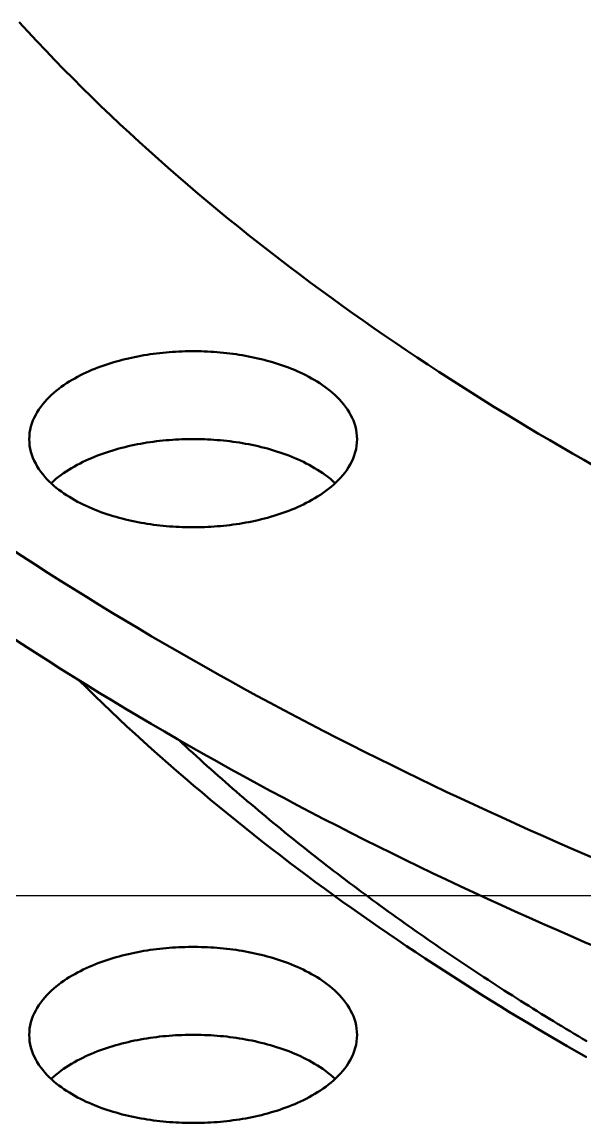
# Model space of a CAD drawing. Header units: millimetres. Extents: x 0 to 841, y 0 to 594.
# Drawn here: x 222.99 to 244.27, y 316.35 to 357.96 of the extents above; entities that cross this region are included whole.
import ezdxf

# ---------------------------------------------------------------- set-up
doc = ezdxf.new("R2010")
doc.units = ezdxf.units.MM
for name, color, linetype, lineweight in [('COTA', 7, 'CONTINUOUS', 25), ('FINA', 7, 'CONTINUOUS', 25), ('VIS', 7, 'CONTINUOUS', 50)]:
    doc.layers.add(name, color=color, linetype=linetype, lineweight=lineweight)

msp = doc.modelspace()

# ---------------------------------------------------------------- linework, layer by layer
at = {"layer": 'COTA'}
msp.add_line((289.584, 324.93), (97.44, 324.93), dxfattribs=at)
at = {"layer": 'FINA'}
for points in [[(222.874, 357.959), (223.208, 357.596), (223.544, 357.236), (223.883, 356.878), (224.225, 356.522), (224.57, 356.169), (224.916, 355.819), (225.266, 355.471), (225.618, 355.125), (225.972, 354.782), (226.328, 354.441), (226.687, 354.103), (227.048, 353.767), (227.411, 353.433), (227.777, 353.102), (228.144, 352.773), (228.514, 352.447), (228.886, 352.123), (229.26, 351.801), (229.635, 351.482), (230.013, 351.164), (230.392, 350.85), (230.774, 350.537), (231.157, 350.227), (231.542, 349.918), (231.929, 349.613), (232.318, 349.309), (232.708, 349.007), (233.1, 348.708), (233.493, 348.411), (233.889, 348.116), (234.285, 347.823), (234.684, 347.533), (235.084, 347.244), (235.485, 346.958), (235.888, 346.673), (236.293, 346.391), (236.699, 346.111), (237.106, 345.833), (237.514, 345.557), (237.924, 345.283), (238.336, 345.011), (238.748, 344.741), (239.162, 344.473), (239.578, 344.207), (239.994, 343.943), (240.412, 343.681), (240.831, 343.42), (241.251, 343.162), (241.672, 342.906), (242.095, 342.651), (242.518, 342.399), (242.943, 342.148), (243.369, 341.9), (243.796, 341.653), (244.224, 341.408), (244.653, 341.164)], [(222.874, 357.959), (223.208, 357.596), (223.544, 357.236), (223.883, 356.878), (224.225, 356.522), (224.57, 356.169), (224.916, 355.819), (225.266, 355.471), (225.618, 355.125), (225.972, 354.782), (226.328, 354.441), (226.687, 354.103), (227.048, 353.767), (227.411, 353.433), (227.777, 353.102), (228.144, 352.773), (228.514, 352.447), (228.886, 352.123), (229.26, 351.801), (229.635, 351.482), (230.013, 351.164), (230.392, 350.85), (230.774, 350.537), (231.157, 350.227), (231.542, 349.918), (231.929, 349.613), (232.318, 349.309), (232.708, 349.007), (233.1, 348.708), (233.493, 348.411), (233.889, 348.116), (234.285, 347.823), (234.684, 347.533), (235.084, 347.244), (235.485, 346.958), (235.888, 346.673), (236.293, 346.391), (236.699, 346.111), (237.106, 345.833), (237.514, 345.557), (237.924, 345.283), (238.336, 345.011), (238.748, 344.741), (239.162, 344.473), (239.578, 344.207), (239.994, 343.943), (240.412, 343.681), (240.831, 343.42), (241.251, 343.162), (241.672, 342.906), (242.095, 342.651), (242.518, 342.399), (242.943, 342.148), (243.369, 341.9), (243.796, 341.653), (244.224, 341.408), (244.653, 341.164)], [(223.26, 342.189), (223.265, 342.31), (223.277, 342.43), (223.297, 342.548), (223.324, 342.666), (223.359, 342.781), (223.401, 342.894), (223.449, 343.004), (223.504, 343.112), (223.563, 343.217), (223.628, 343.318), (223.698, 343.417), (223.771, 343.512), (223.849, 343.604), (223.93, 343.694), (224.014, 343.78), (224.101, 343.863), (224.191, 343.943), (224.283, 344.021), (224.378, 344.095), (224.474, 344.168), (224.573, 344.237), (224.673, 344.304), (224.775, 344.369), (224.878, 344.431), (224.982, 344.491), (225.088, 344.549), (225.195, 344.605), (225.303, 344.658), (225.412, 344.71), (225.522, 344.76), (225.632, 344.807), (225.744, 344.853), (225.856, 344.897), (225.969, 344.939), (226.082, 344.98), (226.196, 345.019), (226.311, 345.056), (226.426, 345.092), (226.542, 345.126), (226.658, 345.158), (226.774, 345.189), (226.891, 345.218), (227.008, 345.246), (227.126, 345.272), (227.244, 345.297), (227.362, 345.321), (227.481, 345.343), (227.599, 345.364), (227.718, 345.383), (227.837, 345.401), (227.957, 345.418), (228.076, 345.433), (228.196, 345.447), (228.316, 345.46), (228.436, 345.471), (228.556, 345.482), (228.676, 345.49), (228.796, 345.498), (228.917, 345.504), (229.037, 345.509), (229.157, 345.513), (229.278, 345.516), (229.398, 345.517), (229.519, 345.517), (229.639, 345.516), (229.76, 345.513), (229.88, 345.509), (230.001, 345.504), (230.121, 345.498), (230.241, 345.49), (230.362, 345.482), (230.482, 345.471), (230.602, 345.46), (230.721, 345.447), (230.841, 345.433), (230.961, 345.418), (231.08, 345.401), (231.199, 345.383), (231.318, 345.364), (231.437, 345.343), (231.555, 345.321), (231.674, 345.297), (231.791, 345.272), (231.909, 345.246), (232.026, 345.218), (232.143, 345.189), (232.26, 345.158), (232.376, 345.126), (232.491, 345.092), (232.606, 345.056), (232.721, 345.019), (232.835, 344.98), (232.949, 344.939), (233.062, 344.897), (233.174, 344.853), (233.285, 344.807), (233.396, 344.76), (233.506, 344.71), (233.615, 344.658), (233.722, 344.605), (233.829, 344.549), (233.935, 344.491), (234.04, 344.431), (234.143, 344.369), (234.244, 344.304), (234.344, 344.237), (234.443, 344.168), (234.539, 344.095), (234.634, 344.021), (234.726, 343.943), (234.816, 343.863), (234.903, 343.78), (234.988, 343.694), (235.069, 343.604), (235.146, 343.512), (235.22, 343.417), (235.289, 343.318), (235.354, 343.217), (235.414, 343.112), (235.468, 343.004), (235.516, 342.894), (235.558, 342.781), (235.593, 342.666), (235.621, 342.548), (235.641, 342.43), (235.653, 342.31), (235.657, 342.189)], [(233.842, 339.836), (233.735, 339.78), (233.627, 339.726), (233.518, 339.674), (233.408, 339.624), (233.297, 339.576), (233.186, 339.53), (233.074, 339.486), (232.961, 339.444), (232.847, 339.403), (232.733, 339.364), (232.618, 339.326), (232.503, 339.291), (232.387, 339.256), (232.271, 339.224), (232.155, 339.193), (232.038, 339.163), (231.92, 339.135), (231.803, 339.109), (231.685, 339.083), (231.566, 339.06), (231.448, 339.038), (231.329, 339.017), (231.21, 338.997), (231.091, 338.979), (230.971, 338.962), (230.851, 338.947), (230.732, 338.932), (230.612, 338.92), (230.492, 338.908), (230.371, 338.898), (230.251, 338.889), (230.131, 338.881), (230.01, 338.875), (229.89, 338.87), (229.769, 338.866), (229.648, 338.863), (229.528, 338.862), (229.407, 338.862), (229.286, 338.863), (229.166, 338.865), (229.045, 338.869), (228.925, 338.874), (228.804, 338.88), (228.684, 338.888), (228.563, 338.896), (228.443, 338.906), (228.323, 338.918), (228.203, 338.931), (228.083, 338.944), (227.964, 338.96), (227.844, 338.976), (227.725, 338.994), (227.606, 339.014), (227.487, 339.034), (227.368, 339.056), (227.25, 339.08), (227.132, 339.105), (227.014, 339.131), (226.897, 339.159), (226.78, 339.188), (226.663, 339.219), (226.547, 339.252), (226.431, 339.286), (226.316, 339.321), (226.201, 339.358), (226.087, 339.397), (225.973, 339.438), (225.86, 339.48), (225.748, 339.524), (225.636, 339.57), (225.525, 339.617), (225.415, 339.667), (225.306, 339.719), (225.198, 339.772), (225.091, 339.828), (224.985, 339.886), (224.881, 339.946), (224.777, 340.008), (224.676, 340.073), (224.575, 340.14), (224.477, 340.21), (224.38, 340.282), (224.285, 340.356), (224.193, 340.434), (224.103, 340.514), (224.016, 340.598), (223.931, 340.684), (223.85, 340.773), (223.772, 340.865), (223.698, 340.961), (223.629, 341.059), (223.564, 341.161), (223.504, 341.266), (223.45, 341.373), (223.401, 341.484), (223.359, 341.597), (223.324, 341.712), (223.297, 341.83), (223.277, 341.949), (223.265, 342.069), (223.26, 342.189)], [(224.088, 340.528), (224.178, 340.609), (224.27, 340.687), (224.364, 340.763), (224.461, 340.836), (224.559, 340.906), (224.66, 340.973), (224.761, 341.038), (224.865, 341.101), (224.969, 341.162), (225.075, 341.22), (225.182, 341.276), (225.291, 341.33), (225.4, 341.382), (225.51, 341.432), (225.621, 341.48), (225.732, 341.527), (225.845, 341.571), (225.958, 341.613), (226.072, 341.654), (226.186, 341.693), (226.301, 341.731), (226.417, 341.767), (226.533, 341.801), (226.649, 341.834), (226.766, 341.865), (226.883, 341.894), (227.001, 341.922), (227.119, 341.949), (227.237, 341.974), (227.355, 341.998), (227.474, 342.02), (227.593, 342.041), (227.713, 342.06), (227.832, 342.078), (227.952, 342.095), (228.072, 342.111), (228.192, 342.125), (228.312, 342.138), (228.432, 342.149), (228.553, 342.159), (228.673, 342.168), (228.794, 342.176), (228.915, 342.182), (229.036, 342.187), (229.156, 342.191), (229.277, 342.194), (229.398, 342.195), (229.519, 342.195), (229.64, 342.194), (229.761, 342.191), (229.882, 342.187), (230.003, 342.182), (230.123, 342.176), (230.244, 342.168), (230.365, 342.159), (230.485, 342.149), (230.605, 342.138), (230.726, 342.125), (230.846, 342.111), (230.966, 342.095), (231.085, 342.078), (231.205, 342.06), (231.324, 342.041), (231.443, 342.02), (231.562, 341.998), (231.681, 341.974), (231.799, 341.949), (231.917, 341.922), (232.034, 341.894), (232.152, 341.865), (232.268, 341.834), (232.385, 341.801), (232.501, 341.767), (232.616, 341.731), (232.731, 341.693), (232.846, 341.654), (232.959, 341.613), (233.073, 341.571), (233.185, 341.527), (233.297, 341.48), (233.408, 341.432), (233.518, 341.382), (233.627, 341.33), (233.735, 341.276), (233.842, 341.22), (233.948, 341.162), (234.053, 341.101), (234.156, 341.038), (234.258, 340.973), (234.358, 340.906), (234.457, 340.836), (234.553, 340.763), (234.648, 340.687), (234.74, 340.609), (234.83, 340.528)], [(235.657, 342.189), (235.653, 342.065), (235.64, 341.941), (235.618, 341.818), (235.589, 341.696), (235.551, 341.577), (235.507, 341.461), (235.455, 341.347), (235.398, 341.237), (235.334, 341.129), (235.265, 341.025), (235.192, 340.924), (235.114, 340.827), (235.032, 340.733), (234.946, 340.642), (234.857, 340.554), (234.766, 340.47), (234.671, 340.389), (234.574, 340.31), (234.475, 340.234), (234.373, 340.162), (234.27, 340.091), (234.165, 340.024), (234.059, 339.959), (233.951, 339.896), (233.842, 339.836)], [(222.518, 338.079), (222.998, 337.765), (223.48, 337.453), (223.962, 337.144), (224.447, 336.837), (224.932, 336.532), (225.42, 336.23), (225.908, 335.929), (226.398, 335.631), (226.889, 335.336), (227.382, 335.042), (227.876, 334.751), (228.371, 334.461), (228.867, 334.174), (229.365, 333.889), (229.864, 333.607), (230.364, 333.326), (230.865, 333.047), (231.368, 332.771), (231.871, 332.496), (232.376, 332.224), (232.882, 331.954), (233.388, 331.686), (233.896, 331.42), (234.405, 331.156), (234.915, 330.893), (235.426, 330.633), (235.939, 330.375), (236.452, 330.119), (236.966, 329.865), (237.481, 329.613), (237.997, 329.363), (238.513, 329.114), (239.031, 328.868), (239.55, 328.623), (240.07, 328.381), (240.59, 328.14), (241.112, 327.901), (241.634, 327.665), (242.157, 327.43), (242.681, 327.196), (243.205, 326.965), (243.731, 326.735), (244.257, 326.508), (244.784, 326.282)], [(222.518, 334.757), (222.998, 334.443), (223.48, 334.131), (223.962, 333.822), (224.447, 333.515), (224.932, 333.21), (225.42, 332.908), (225.908, 332.607), (226.398, 332.309), (226.889, 332.014), (227.382, 331.72), (227.876, 331.429), (228.371, 331.139), (228.867, 330.852), (229.365, 330.567), (229.864, 330.284), (230.364, 330.004), (230.865, 329.725), (231.368, 329.449), (231.871, 329.174), (232.376, 328.902), (232.882, 328.632), (233.388, 328.364), (233.896, 328.098), (234.405, 327.834), (234.915, 327.571), (235.426, 327.311), (235.939, 327.053), (236.452, 326.797), (236.966, 326.543), (237.481, 326.291), (237.997, 326.041), (238.513, 325.792), (239.031, 325.546), (239.55, 325.301), (240.07, 325.059), (240.59, 324.818), (241.112, 324.579), (241.634, 324.343), (242.157, 324.107), (242.681, 323.874), (243.205, 323.643), (243.731, 323.413), (244.257, 323.186), (244.784, 322.96)], [(225.136, 333.084), (225.435, 332.788), (225.736, 332.494), (226.038, 332.202), (226.343, 331.912), (226.648, 331.623), (226.956, 331.336), (227.265, 331.051), (227.576, 330.768), (227.888, 330.486), (228.202, 330.206), (228.517, 329.928), (228.834, 329.652), (229.153, 329.377), (229.472, 329.104), (229.794, 328.832), (230.116, 328.562), (230.44, 328.294), (230.765, 328.028), (231.092, 327.763), (231.42, 327.5), (231.749, 327.238), (232.08, 326.978), (232.412, 326.72), (232.745, 326.463), (233.079, 326.208), (233.415, 325.954), (233.751, 325.702), (234.089, 325.452), (234.428, 325.203), (234.768, 324.956), (235.109, 324.71), (235.452, 324.466), (235.795, 324.223), (236.14, 323.982), (236.485, 323.742), (236.832, 323.504), (237.179, 323.267), (237.528, 323.032), (237.877, 322.798), (238.228, 322.566), (238.58, 322.335), (238.932, 322.106), (239.285, 321.878), (239.64, 321.651), (239.995, 321.426), (240.351, 321.202), (240.708, 320.98), (241.066, 320.759), (241.425, 320.54), (241.785, 320.322), (242.145, 320.105), (242.506, 319.89), (242.868, 319.676), (243.231, 319.464), (243.595, 319.253), (243.959, 319.043), (244.325, 318.834)], [(228.911, 330.827), (229.045, 330.702), (229.179, 330.578), (229.314, 330.454), (229.449, 330.33), (229.584, 330.207), (229.719, 330.084), (229.855, 329.961), (229.991, 329.838), (230.127, 329.716), (230.264, 329.595), (230.401, 329.473), (230.538, 329.352), (230.676, 329.231), (230.813, 329.111), (230.951, 328.991), (231.09, 328.871), (231.228, 328.752), (231.367, 328.632), (231.507, 328.514), (231.646, 328.395), (231.786, 328.277), (231.926, 328.159), (232.066, 328.042), (232.207, 327.925), (232.347, 327.808), (232.489, 327.691), (232.63, 327.575), (232.772, 327.459), (232.913, 327.343), (233.056, 327.228), (233.198, 327.113), (233.341, 326.999), (233.483, 326.884), (233.627, 326.77), (233.77, 326.657), (233.914, 326.543), (234.057, 326.43), (234.202, 326.317), (234.346, 326.205), (234.491, 326.093), (234.635, 325.981), (234.78, 325.869), (234.926, 325.758), (235.071, 325.647), (235.217, 325.537), (235.363, 325.426), (235.509, 325.316), (235.656, 325.207), (235.803, 325.097), (235.95, 324.988), (236.097, 324.879), (236.244, 324.771), (236.392, 324.663), (236.539, 324.555), (236.687, 324.447), (236.836, 324.34), (236.984, 324.233), (237.133, 324.126), (237.282, 324.02), (237.431, 323.914), (237.58, 323.808), (237.73, 323.703), (237.879, 323.597), (238.029, 323.492), (238.179, 323.388), (238.33, 323.283), (238.48, 323.179), (238.631, 323.076), (238.782, 322.972), (238.933, 322.869), (239.084, 322.766), (239.236, 322.663), (239.388, 322.561), (239.54, 322.459), (239.692, 322.357), (239.844, 322.256), (239.996, 322.155), (240.149, 322.054), (240.302, 321.953), (240.455, 321.853), (240.608, 321.753), (240.762, 321.653), (240.915, 321.554), (241.069, 321.454), (241.223, 321.355), (241.377, 321.257), (241.531, 321.158), (241.686, 321.06), (241.84, 320.962), (241.995, 320.865), (242.15, 320.768), (242.305, 320.671), (242.461, 320.574), (242.616, 320.477), (242.772, 320.381), (242.928, 320.285), (243.084, 320.19), (243.24, 320.094), (243.396, 319.999), (243.553, 319.904), (243.709, 319.81), (243.866, 319.715), (244.023, 319.621), (244.18, 319.527), (244.338, 319.434)], [(223.26, 319.673), (223.265, 319.794), (223.277, 319.914), (223.297, 320.032), (223.324, 320.15), (223.359, 320.265), (223.401, 320.378), (223.449, 320.488), (223.504, 320.596), (223.563, 320.701), (223.628, 320.802), (223.698, 320.901), (223.771, 320.996), (223.849, 321.088), (223.93, 321.177), (224.014, 321.264), (224.101, 321.347), (224.191, 321.427), (224.283, 321.505), (224.378, 321.579), (224.474, 321.651), (224.573, 321.721), (224.673, 321.788), (224.775, 321.853), (224.878, 321.915), (224.982, 321.975), (225.088, 322.033), (225.195, 322.089), (225.303, 322.142), (225.412, 322.194), (225.522, 322.244), (225.632, 322.291), (225.744, 322.337), (225.856, 322.381), (225.969, 322.423), (226.082, 322.464), (226.196, 322.503), (226.311, 322.54), (226.426, 322.576), (226.542, 322.61), (226.658, 322.642), (226.774, 322.673), (226.891, 322.702), (227.008, 322.73), (227.126, 322.756), (227.244, 322.781), (227.362, 322.805), (227.481, 322.827), (227.599, 322.848), (227.718, 322.867), (227.837, 322.885), (227.957, 322.902), (228.076, 322.917), (228.196, 322.931), (228.316, 322.944), (228.436, 322.955), (228.556, 322.966), (228.676, 322.974), (228.796, 322.982), (228.917, 322.988), (229.037, 322.993), (229.157, 322.997), (229.278, 323), (229.398, 323.001), (229.519, 323.001), (229.639, 323), (229.76, 322.997), (229.88, 322.993), (230.001, 322.988), (230.121, 322.982), (230.241, 322.974), (230.362, 322.966), (230.482, 322.955), (230.602, 322.944), (230.721, 322.931), (230.841, 322.917), (230.961, 322.902), (231.08, 322.885), (231.199, 322.867), (231.318, 322.848), (231.437, 322.827), (231.555, 322.805), (231.674, 322.781), (231.791, 322.756), (231.909, 322.73), (232.026, 322.702), (232.143, 322.673), (232.26, 322.642), (232.376, 322.61), (232.491, 322.576), (232.606, 322.54), (232.721, 322.503), (232.835, 322.464), (232.949, 322.423), (233.062, 322.381), (233.174, 322.337), (233.285, 322.291), (233.396, 322.244), (233.506, 322.194), (233.615, 322.142), (233.722, 322.089), (233.829, 322.033), (233.935, 321.975), (234.04, 321.915), (234.143, 321.853), (234.244, 321.788), (234.344, 321.721), (234.443, 321.651), (234.539, 321.579), (234.634, 321.505), (234.726, 321.427), (234.816, 321.347), (234.903, 321.264), (234.988, 321.177), (235.069, 321.088), (235.146, 320.996), (235.22, 320.901), (235.289, 320.802), (235.354, 320.701), (235.414, 320.596), (235.468, 320.488), (235.516, 320.378), (235.558, 320.265), (235.593, 320.15), (235.621, 320.032), (235.641, 319.914), (235.653, 319.794), (235.657, 319.673)], [(233.842, 317.32), (233.735, 317.264), (233.627, 317.21), (233.518, 317.158), (233.408, 317.108), (233.297, 317.06), (233.186, 317.014), (233.074, 316.97), (232.961, 316.928), (232.847, 316.887), (232.733, 316.848), (232.618, 316.81), (232.503, 316.775), (232.387, 316.74), (232.271, 316.708), (232.155, 316.677), (232.038, 316.647), (231.92, 316.619), (231.803, 316.593), (231.685, 316.567), (231.566, 316.544), (231.448, 316.521), (231.329, 316.501), (231.21, 316.481), (231.091, 316.463), (230.971, 316.446), (230.851, 316.431), (230.732, 316.416), (230.612, 316.404), (230.492, 316.392), (230.371, 316.382), (230.251, 316.373), (230.131, 316.365), (230.01, 316.359), (229.89, 316.354), (229.769, 316.35), (229.648, 316.347), (229.528, 316.346), (229.407, 316.346), (229.286, 316.347), (229.166, 316.349), (229.045, 316.353), (228.925, 316.358), (228.804, 316.364), (228.684, 316.372), (228.563, 316.38), (228.443, 316.39), (228.323, 316.402), (228.203, 316.414), (228.083, 316.428), (227.964, 316.444), (227.844, 316.46), (227.725, 316.478), (227.606, 316.498), (227.487, 316.518), (227.368, 316.54), (227.25, 316.564), (227.132, 316.589), (227.014, 316.615), (226.897, 316.643), (226.78, 316.672), (226.663, 316.703), (226.547, 316.736), (226.431, 316.77), (226.316, 316.805), (226.201, 316.842), (226.087, 316.881), (225.973, 316.922), (225.86, 316.964), (225.748, 317.008), (225.636, 317.054), (225.525, 317.101), (225.415, 317.151), (225.306, 317.203), (225.198, 317.256), (225.091, 317.312), (224.985, 317.37), (224.881, 317.43), (224.777, 317.492), (224.676, 317.557), (224.575, 317.624), (224.477, 317.693), (224.38, 317.766), (224.285, 317.84), (224.193, 317.918), (224.103, 317.998), (224.016, 318.081), (223.931, 318.168), (223.85, 318.257), (223.772, 318.349), (223.698, 318.445), (223.629, 318.543), (223.564, 318.645), (223.504, 318.75), (223.45, 318.857), (223.401, 318.968), (223.359, 319.081), (223.324, 319.196), (223.297, 319.314), (223.277, 319.433), (223.265, 319.553), (223.26, 319.673)], [(224.088, 318.012), (224.178, 318.093), (224.27, 318.171), (224.364, 318.247), (224.461, 318.32), (224.559, 318.39), (224.66, 318.457), (224.761, 318.522), (224.865, 318.585), (224.969, 318.646), (225.075, 318.704), (225.182, 318.76), (225.291, 318.814), (225.4, 318.866), (225.51, 318.916), (225.621, 318.964), (225.732, 319.011), (225.845, 319.055), (225.958, 319.097), (226.072, 319.138), (226.186, 319.177), (226.301, 319.215), (226.417, 319.251), (226.533, 319.285), (226.649, 319.317), (226.766, 319.349), (226.883, 319.378), (227.001, 319.406), (227.119, 319.433), (227.237, 319.458), (227.355, 319.482), (227.474, 319.504), (227.593, 319.525), (227.713, 319.544), (227.832, 319.562), (227.952, 319.579), (228.072, 319.595), (228.192, 319.609), (228.312, 319.622), (228.432, 319.633), (228.553, 319.643), (228.673, 319.652), (228.794, 319.66), (228.915, 319.666), (229.036, 319.671), (229.156, 319.675), (229.277, 319.678), (229.398, 319.679), (229.519, 319.679), (229.64, 319.678), (229.761, 319.675), (229.882, 319.671), (230.003, 319.666), (230.123, 319.66), (230.244, 319.652), (230.365, 319.643), (230.485, 319.633), (230.605, 319.622), (230.726, 319.609), (230.846, 319.595), (230.966, 319.579), (231.085, 319.562), (231.205, 319.544), (231.324, 319.525), (231.443, 319.504), (231.562, 319.482), (231.681, 319.458), (231.799, 319.433), (231.917, 319.406), (232.034, 319.378), (232.152, 319.349), (232.268, 319.317), (232.385, 319.285), (232.501, 319.251), (232.616, 319.215), (232.731, 319.177), (232.846, 319.138), (232.959, 319.097), (233.073, 319.055), (233.185, 319.011), (233.297, 318.964), (233.408, 318.916), (233.518, 318.866), (233.627, 318.814), (233.735, 318.76), (233.842, 318.704), (233.948, 318.646), (234.053, 318.585), (234.156, 318.522), (234.258, 318.457), (234.358, 318.39), (234.457, 318.32), (234.553, 318.247), (234.648, 318.171), (234.74, 318.093), (234.83, 318.012)], [(235.657, 319.673), (235.653, 319.549), (235.64, 319.425), (235.618, 319.302), (235.589, 319.18), (235.551, 319.061), (235.507, 318.945), (235.455, 318.831), (235.398, 318.721), (235.334, 318.613), (235.265, 318.509), (235.192, 318.408), (235.114, 318.311), (235.032, 318.217), (234.946, 318.126), (234.857, 318.038), (234.766, 317.954), (234.671, 317.872), (234.574, 317.794), (234.475, 317.718), (234.373, 317.646), (234.27, 317.575), (234.165, 317.508), (234.059, 317.443), (233.951, 317.38), (233.842, 317.32)]]:
    msp.add_lwpolyline(points, dxfattribs=at)
at = {"layer": 'VIS'}
for points in [[(222.874, 357.959), (223.208, 357.596), (223.544, 357.236), (223.883, 356.878), (224.225, 356.522), (224.57, 356.169), (224.916, 355.819), (225.266, 355.471), (225.618, 355.125), (225.972, 354.782), (226.328, 354.441), (226.687, 354.103), (227.048, 353.767), (227.411, 353.433), (227.777, 353.102), (228.144, 352.773), (228.514, 352.447), (228.886, 352.123), (229.26, 351.801), (229.635, 351.482), (230.013, 351.164), (230.392, 350.85), (230.774, 350.537), (231.157, 350.227), (231.542, 349.918), (231.929, 349.613), (232.318, 349.309), (232.708, 349.007), (233.1, 348.708), (233.493, 348.411), (233.889, 348.116), (234.285, 347.823), (234.684, 347.533), (235.084, 347.244), (235.485, 346.958), (235.888, 346.673), (236.293, 346.391), (236.699, 346.111), (237.106, 345.833), (237.514, 345.557), (237.924, 345.283), (238.336, 345.011), (238.748, 344.741), (239.162, 344.473), (239.578, 344.207), (239.994, 343.943), (240.412, 343.681), (240.831, 343.42), (241.251, 343.162), (241.672, 342.906), (242.095, 342.651), (242.518, 342.399), (242.943, 342.148), (243.369, 341.9), (243.796, 341.653), (244.224, 341.408), (244.653, 341.164)], [(222.874, 357.959), (223.208, 357.596), (223.544, 357.236), (223.883, 356.878), (224.225, 356.522), (224.57, 356.169), (224.916, 355.819), (225.266, 355.471), (225.618, 355.125), (225.972, 354.782), (226.328, 354.441), (226.687, 354.103), (227.048, 353.767), (227.411, 353.433), (227.777, 353.102), (228.144, 352.773), (228.514, 352.447), (228.886, 352.123), (229.26, 351.801), (229.635, 351.482), (230.013, 351.164), (230.392, 350.85), (230.774, 350.537), (231.157, 350.227), (231.542, 349.918), (231.929, 349.613), (232.318, 349.309), (232.708, 349.007), (233.1, 348.708), (233.493, 348.411), (233.889, 348.116), (234.285, 347.823), (234.684, 347.533), (235.084, 347.244), (235.485, 346.958), (235.888, 346.673), (236.293, 346.391), (236.699, 346.111), (237.106, 345.833), (237.514, 345.557), (237.924, 345.283), (238.336, 345.011), (238.748, 344.741), (239.162, 344.473), (239.578, 344.207), (239.994, 343.943), (240.412, 343.681), (240.831, 343.42), (241.251, 343.162), (241.672, 342.906), (242.095, 342.651), (242.518, 342.399), (242.943, 342.148), (243.369, 341.9), (243.796, 341.653), (244.224, 341.408), (244.653, 341.164)], [(223.26, 342.189), (223.265, 342.31), (223.277, 342.43), (223.297, 342.548), (223.324, 342.666), (223.359, 342.781), (223.401, 342.894), (223.449, 343.004), (223.504, 343.112), (223.563, 343.217), (223.628, 343.318), (223.698, 343.417), (223.771, 343.512), (223.849, 343.604), (223.93, 343.694), (224.014, 343.78), (224.101, 343.863), (224.191, 343.943), (224.283, 344.021), (224.378, 344.095), (224.474, 344.168), (224.573, 344.237), (224.673, 344.304), (224.775, 344.369), (224.878, 344.431), (224.982, 344.491), (225.088, 344.549), (225.195, 344.605), (225.303, 344.658), (225.412, 344.71), (225.522, 344.76), (225.632, 344.807), (225.744, 344.853), (225.856, 344.897), (225.969, 344.939), (226.082, 344.98), (226.196, 345.019), (226.311, 345.056), (226.426, 345.092), (226.542, 345.126), (226.658, 345.158), (226.774, 345.189), (226.891, 345.218), (227.008, 345.246), (227.126, 345.272), (227.244, 345.297), (227.362, 345.321), (227.481, 345.343), (227.599, 345.364), (227.718, 345.383), (227.837, 345.401), (227.957, 345.418), (228.076, 345.433), (228.196, 345.447), (228.316, 345.46), (228.436, 345.471), (228.556, 345.482), (228.676, 345.49), (228.796, 345.498), (228.917, 345.504), (229.037, 345.509), (229.157, 345.513), (229.278, 345.516), (229.398, 345.517), (229.519, 345.517), (229.639, 345.516), (229.76, 345.513), (229.88, 345.509), (230.001, 345.504), (230.121, 345.498), (230.241, 345.49), (230.362, 345.482), (230.482, 345.471), (230.602, 345.46), (230.721, 345.447), (230.841, 345.433), (230.961, 345.418), (231.08, 345.401), (231.199, 345.383), (231.318, 345.364), (231.437, 345.343), (231.555, 345.321), (231.674, 345.297), (231.791, 345.272), (231.909, 345.246), (232.026, 345.218), (232.143, 345.189), (232.26, 345.158), (232.376, 345.126), (232.491, 345.092), (232.606, 345.056), (232.721, 345.019), (232.835, 344.98), (232.949, 344.939), (233.062, 344.897), (233.174, 344.853), (233.285, 344.807), (233.396, 344.76), (233.506, 344.71), (233.615, 344.658), (233.722, 344.605), (233.829, 344.549), (233.935, 344.491), (234.04, 344.431), (234.143, 344.369), (234.244, 344.304), (234.344, 344.237), (234.443, 344.168), (234.539, 344.095), (234.634, 344.021), (234.726, 343.943), (234.816, 343.863), (234.903, 343.78), (234.988, 343.694), (235.069, 343.604), (235.146, 343.512), (235.22, 343.417), (235.289, 343.318), (235.354, 343.217), (235.414, 343.112), (235.468, 343.004), (235.516, 342.894), (235.558, 342.781), (235.593, 342.666), (235.621, 342.548), (235.641, 342.43), (235.653, 342.31), (235.657, 342.189)], [(233.842, 339.836), (233.735, 339.78), (233.627, 339.726), (233.518, 339.674), (233.408, 339.624), (233.297, 339.576), (233.186, 339.53), (233.074, 339.486), (232.961, 339.444), (232.847, 339.403), (232.733, 339.364), (232.618, 339.326), (232.503, 339.291), (232.387, 339.256), (232.271, 339.224), (232.155, 339.193), (232.038, 339.163), (231.92, 339.135), (231.803, 339.109), (231.685, 339.083), (231.566, 339.06), (231.448, 339.038), (231.329, 339.017), (231.21, 338.997), (231.091, 338.979), (230.971, 338.962), (230.851, 338.947), (230.732, 338.932), (230.612, 338.92), (230.492, 338.908), (230.371, 338.898), (230.251, 338.889), (230.131, 338.881), (230.01, 338.875), (229.89, 338.87), (229.769, 338.866), (229.648, 338.863), (229.528, 338.862), (229.407, 338.862), (229.286, 338.863), (229.166, 338.865), (229.045, 338.869), (228.925, 338.874), (228.804, 338.88), (228.684, 338.888), (228.563, 338.896), (228.443, 338.906), (228.323, 338.918), (228.203, 338.931), (228.083, 338.944), (227.964, 338.96), (227.844, 338.976), (227.725, 338.994), (227.606, 339.014), (227.487, 339.034), (227.368, 339.056), (227.25, 339.08), (227.132, 339.105), (227.014, 339.131), (226.897, 339.159), (226.78, 339.188), (226.663, 339.219), (226.547, 339.252), (226.431, 339.286), (226.316, 339.321), (226.201, 339.358), (226.087, 339.397), (225.973, 339.438), (225.86, 339.48), (225.748, 339.524), (225.636, 339.57), (225.525, 339.617), (225.415, 339.667), (225.306, 339.719), (225.198, 339.772), (225.091, 339.828), (224.985, 339.886), (224.881, 339.946), (224.777, 340.008), (224.676, 340.073), (224.575, 340.14), (224.477, 340.21), (224.38, 340.282), (224.285, 340.356), (224.193, 340.434), (224.103, 340.514), (224.016, 340.598), (223.931, 340.684), (223.85, 340.773), (223.772, 340.865), (223.698, 340.961), (223.629, 341.059), (223.564, 341.161), (223.504, 341.266), (223.45, 341.373), (223.401, 341.484), (223.359, 341.597), (223.324, 341.712), (223.297, 341.83), (223.277, 341.949), (223.265, 342.069), (223.26, 342.189)], [(224.088, 340.528), (224.178, 340.609), (224.27, 340.687), (224.364, 340.763), (224.461, 340.836), (224.559, 340.906), (224.66, 340.973), (224.761, 341.038), (224.865, 341.101), (224.969, 341.162), (225.075, 341.22), (225.182, 341.276), (225.291, 341.33), (225.4, 341.382), (225.51, 341.432), (225.621, 341.48), (225.732, 341.527), (225.845, 341.571), (225.958, 341.613), (226.072, 341.654), (226.186, 341.693), (226.301, 341.731), (226.417, 341.767), (226.533, 341.801), (226.649, 341.834), (226.766, 341.865), (226.883, 341.894), (227.001, 341.922), (227.119, 341.949), (227.237, 341.974), (227.355, 341.998), (227.474, 342.02), (227.593, 342.041), (227.713, 342.06), (227.832, 342.078), (227.952, 342.095), (228.072, 342.111), (228.192, 342.125), (228.312, 342.138), (228.432, 342.149), (228.553, 342.159), (228.673, 342.168), (228.794, 342.176), (228.915, 342.182), (229.036, 342.187), (229.156, 342.191), (229.277, 342.194), (229.398, 342.195), (229.519, 342.195), (229.64, 342.194), (229.761, 342.191), (229.882, 342.187), (230.003, 342.182), (230.123, 342.176), (230.244, 342.168), (230.365, 342.159), (230.485, 342.149), (230.605, 342.138), (230.726, 342.125), (230.846, 342.111), (230.966, 342.095), (231.085, 342.078), (231.205, 342.06), (231.324, 342.041), (231.443, 342.02), (231.562, 341.998), (231.681, 341.974), (231.799, 341.949), (231.917, 341.922), (232.034, 341.894), (232.152, 341.865), (232.268, 341.834), (232.385, 341.801), (232.501, 341.767), (232.616, 341.731), (232.731, 341.693), (232.846, 341.654), (232.959, 341.613), (233.073, 341.571), (233.185, 341.527), (233.297, 341.48), (233.408, 341.432), (233.518, 341.382), (233.627, 341.33), (233.735, 341.276), (233.842, 341.22), (233.948, 341.162), (234.053, 341.101), (234.156, 341.038), (234.258, 340.973), (234.358, 340.906), (234.457, 340.836), (234.553, 340.763), (234.648, 340.687), (234.74, 340.609), (234.83, 340.528)], [(235.657, 342.189), (235.653, 342.065), (235.64, 341.941), (235.618, 341.818), (235.589, 341.696), (235.551, 341.577), (235.507, 341.461), (235.455, 341.347), (235.398, 341.237), (235.334, 341.129), (235.265, 341.025), (235.192, 340.924), (235.114, 340.827), (235.032, 340.733), (234.946, 340.642), (234.857, 340.554), (234.766, 340.47), (234.671, 340.389), (234.574, 340.31), (234.475, 340.234), (234.373, 340.162), (234.27, 340.091), (234.165, 340.024), (234.059, 339.959), (233.951, 339.896), (233.842, 339.836)], [(222.518, 338.079), (222.998, 337.765), (223.48, 337.453), (223.962, 337.144), (224.447, 336.837), (224.932, 336.532), (225.42, 336.23), (225.908, 335.929), (226.398, 335.631), (226.889, 335.336), (227.382, 335.042), (227.876, 334.751), (228.371, 334.461), (228.867, 334.174), (229.365, 333.889), (229.864, 333.607), (230.364, 333.326), (230.865, 333.047), (231.368, 332.771), (231.871, 332.496), (232.376, 332.224), (232.882, 331.954), (233.388, 331.686), (233.896, 331.42), (234.405, 331.156), (234.915, 330.893), (235.426, 330.633), (235.939, 330.375), (236.452, 330.119), (236.966, 329.865), (237.481, 329.613), (237.997, 329.363), (238.513, 329.114), (239.031, 328.868), (239.55, 328.623), (240.07, 328.381), (240.59, 328.14), (241.112, 327.901), (241.634, 327.665), (242.157, 327.43), (242.681, 327.196), (243.205, 326.965), (243.731, 326.735), (244.257, 326.508), (244.784, 326.282)], [(222.518, 334.757), (222.998, 334.443), (223.48, 334.131), (223.962, 333.822), (224.447, 333.515), (224.932, 333.21), (225.42, 332.908), (225.908, 332.607), (226.398, 332.309), (226.889, 332.014), (227.382, 331.72), (227.876, 331.429), (228.371, 331.139), (228.867, 330.852), (229.365, 330.567), (229.864, 330.284), (230.364, 330.004), (230.865, 329.725), (231.368, 329.449), (231.871, 329.174), (232.376, 328.902), (232.882, 328.632), (233.388, 328.364), (233.896, 328.098), (234.405, 327.834), (234.915, 327.571), (235.426, 327.311), (235.939, 327.053), (236.452, 326.797), (236.966, 326.543), (237.481, 326.291), (237.997, 326.041), (238.513, 325.792), (239.031, 325.546), (239.55, 325.301), (240.07, 325.059), (240.59, 324.818), (241.112, 324.579), (241.634, 324.343), (242.157, 324.107), (242.681, 323.874), (243.205, 323.643), (243.731, 323.413), (244.257, 323.186), (244.784, 322.96)], [(225.136, 333.084), (225.435, 332.788), (225.736, 332.494), (226.038, 332.202), (226.343, 331.912), (226.648, 331.623), (226.956, 331.336), (227.265, 331.051), (227.576, 330.768), (227.888, 330.486), (228.202, 330.206), (228.517, 329.928), (228.834, 329.652), (229.153, 329.377), (229.472, 329.104), (229.794, 328.832), (230.116, 328.562), (230.44, 328.294), (230.765, 328.028), (231.092, 327.763), (231.42, 327.5), (231.749, 327.238), (232.08, 326.978), (232.412, 326.72), (232.745, 326.463), (233.079, 326.208), (233.415, 325.954), (233.751, 325.702), (234.089, 325.452), (234.428, 325.203), (234.768, 324.956), (235.109, 324.71), (235.452, 324.466), (235.795, 324.223), (236.14, 323.982), (236.485, 323.742), (236.832, 323.504), (237.179, 323.267), (237.528, 323.032), (237.877, 322.798), (238.228, 322.566), (238.58, 322.335), (238.932, 322.106), (239.285, 321.878), (239.64, 321.651), (239.995, 321.426), (240.351, 321.202), (240.708, 320.98), (241.066, 320.759), (241.425, 320.54), (241.785, 320.322), (242.145, 320.105), (242.506, 319.89), (242.868, 319.676), (243.231, 319.464), (243.595, 319.253), (243.959, 319.043), (244.325, 318.834)], [(228.911, 330.827), (229.045, 330.702), (229.179, 330.578), (229.314, 330.454), (229.449, 330.33), (229.584, 330.207), (229.719, 330.084), (229.855, 329.961), (229.991, 329.838), (230.127, 329.716), (230.264, 329.595), (230.401, 329.473), (230.538, 329.352), (230.676, 329.231), (230.813, 329.111), (230.951, 328.991), (231.09, 328.871), (231.228, 328.752), (231.367, 328.632), (231.507, 328.514), (231.646, 328.395), (231.786, 328.277), (231.926, 328.159), (232.066, 328.042), (232.207, 327.925), (232.347, 327.808), (232.489, 327.691), (232.63, 327.575), (232.772, 327.459), (232.913, 327.343), (233.056, 327.228), (233.198, 327.113), (233.341, 326.999), (233.483, 326.884), (233.627, 326.77), (233.77, 326.657), (233.914, 326.543), (234.057, 326.43), (234.202, 326.317), (234.346, 326.205), (234.491, 326.093), (234.635, 325.981), (234.78, 325.869), (234.926, 325.758), (235.071, 325.647), (235.217, 325.537), (235.363, 325.426), (235.509, 325.316), (235.656, 325.207), (235.803, 325.097), (235.95, 324.988), (236.097, 324.879), (236.244, 324.771), (236.392, 324.663), (236.539, 324.555), (236.687, 324.447), (236.836, 324.34), (236.984, 324.233), (237.133, 324.126), (237.282, 324.02), (237.431, 323.914), (237.58, 323.808), (237.73, 323.703), (237.879, 323.597), (238.029, 323.492), (238.179, 323.388), (238.33, 323.283), (238.48, 323.179), (238.631, 323.076), (238.782, 322.972), (238.933, 322.869), (239.084, 322.766), (239.236, 322.663), (239.388, 322.561), (239.54, 322.459), (239.692, 322.357), (239.844, 322.256), (239.996, 322.155), (240.149, 322.054), (240.302, 321.953), (240.455, 321.853), (240.608, 321.753), (240.762, 321.653), (240.915, 321.554), (241.069, 321.454), (241.223, 321.355), (241.377, 321.257), (241.531, 321.158), (241.686, 321.06), (241.84, 320.962), (241.995, 320.865), (242.15, 320.768), (242.305, 320.671), (242.461, 320.574), (242.616, 320.477), (242.772, 320.381), (242.928, 320.285), (243.084, 320.19), (243.24, 320.094), (243.396, 319.999), (243.553, 319.904), (243.709, 319.81), (243.866, 319.715), (244.023, 319.621), (244.18, 319.527), (244.338, 319.434)], [(223.26, 319.673), (223.265, 319.794), (223.277, 319.914), (223.297, 320.032), (223.324, 320.15), (223.359, 320.265), (223.401, 320.378), (223.449, 320.488), (223.504, 320.596), (223.563, 320.701), (223.628, 320.802), (223.698, 320.901), (223.771, 320.996), (223.849, 321.088), (223.93, 321.177), (224.014, 321.264), (224.101, 321.347), (224.191, 321.427), (224.283, 321.505), (224.378, 321.579), (224.474, 321.651), (224.573, 321.721), (224.673, 321.788), (224.775, 321.853), (224.878, 321.915), (224.982, 321.975), (225.088, 322.033), (225.195, 322.089), (225.303, 322.142), (225.412, 322.194), (225.522, 322.244), (225.632, 322.291), (225.744, 322.337), (225.856, 322.381), (225.969, 322.423), (226.082, 322.464), (226.196, 322.503), (226.311, 322.54), (226.426, 322.576), (226.542, 322.61), (226.658, 322.642), (226.774, 322.673), (226.891, 322.702), (227.008, 322.73), (227.126, 322.756), (227.244, 322.781), (227.362, 322.805), (227.481, 322.827), (227.599, 322.848), (227.718, 322.867), (227.837, 322.885), (227.957, 322.902), (228.076, 322.917), (228.196, 322.931), (228.316, 322.944), (228.436, 322.955), (228.556, 322.966), (228.676, 322.974), (228.796, 322.982), (228.917, 322.988), (229.037, 322.993), (229.157, 322.997), (229.278, 323), (229.398, 323.001), (229.519, 323.001), (229.639, 323), (229.76, 322.997), (229.88, 322.993), (230.001, 322.988), (230.121, 322.982), (230.241, 322.974), (230.362, 322.966), (230.482, 322.955), (230.602, 322.944), (230.721, 322.931), (230.841, 322.917), (230.961, 322.902), (231.08, 322.885), (231.199, 322.867), (231.318, 322.848), (231.437, 322.827), (231.555, 322.805), (231.674, 322.781), (231.791, 322.756), (231.909, 322.73), (232.026, 322.702), (232.143, 322.673), (232.26, 322.642), (232.376, 322.61), (232.491, 322.576), (232.606, 322.54), (232.721, 322.503), (232.835, 322.464), (232.949, 322.423), (233.062, 322.381), (233.174, 322.337), (233.285, 322.291), (233.396, 322.244), (233.506, 322.194), (233.615, 322.142), (233.722, 322.089), (233.829, 322.033), (233.935, 321.975), (234.04, 321.915), (234.143, 321.853), (234.244, 321.788), (234.344, 321.721), (234.443, 321.651), (234.539, 321.579), (234.634, 321.505), (234.726, 321.427), (234.816, 321.347), (234.903, 321.264), (234.988, 321.177), (235.069, 321.088), (235.146, 320.996), (235.22, 320.901), (235.289, 320.802), (235.354, 320.701), (235.414, 320.596), (235.468, 320.488), (235.516, 320.378), (235.558, 320.265), (235.593, 320.15), (235.621, 320.032), (235.641, 319.914), (235.653, 319.794), (235.657, 319.673)], [(233.842, 317.32), (233.735, 317.264), (233.627, 317.21), (233.518, 317.158), (233.408, 317.108), (233.297, 317.06), (233.186, 317.014), (233.074, 316.97), (232.961, 316.928), (232.847, 316.887), (232.733, 316.848), (232.618, 316.81), (232.503, 316.775), (232.387, 316.74), (232.271, 316.708), (232.155, 316.677), (232.038, 316.647), (231.92, 316.619), (231.803, 316.593), (231.685, 316.567), (231.566, 316.544), (231.448, 316.521), (231.329, 316.501), (231.21, 316.481), (231.091, 316.463), (230.971, 316.446), (230.851, 316.431), (230.732, 316.416), (230.612, 316.404), (230.492, 316.392), (230.371, 316.382), (230.251, 316.373), (230.131, 316.365), (230.01, 316.359), (229.89, 316.354), (229.769, 316.35), (229.648, 316.347), (229.528, 316.346), (229.407, 316.346), (229.286, 316.347), (229.166, 316.349), (229.045, 316.353), (228.925, 316.358), (228.804, 316.364), (228.684, 316.372), (228.563, 316.38), (228.443, 316.39), (228.323, 316.402), (228.203, 316.414), (228.083, 316.428), (227.964, 316.444), (227.844, 316.46), (227.725, 316.478), (227.606, 316.498), (227.487, 316.518), (227.368, 316.54), (227.25, 316.564), (227.132, 316.589), (227.014, 316.615), (226.897, 316.643), (226.78, 316.672), (226.663, 316.703), (226.547, 316.736), (226.431, 316.77), (226.316, 316.805), (226.201, 316.842), (226.087, 316.881), (225.973, 316.922), (225.86, 316.964), (225.748, 317.008), (225.636, 317.054), (225.525, 317.101), (225.415, 317.151), (225.306, 317.203), (225.198, 317.256), (225.091, 317.312), (224.985, 317.37), (224.881, 317.43), (224.777, 317.492), (224.676, 317.557), (224.575, 317.624), (224.477, 317.693), (224.38, 317.766), (224.285, 317.84), (224.193, 317.918), (224.103, 317.998), (224.016, 318.081), (223.931, 318.168), (223.85, 318.257), (223.772, 318.349), (223.698, 318.445), (223.629, 318.543), (223.564, 318.645), (223.504, 318.75), (223.45, 318.857), (223.401, 318.968), (223.359, 319.081), (223.324, 319.196), (223.297, 319.314), (223.277, 319.433), (223.265, 319.553), (223.26, 319.673)], [(224.088, 318.012), (224.178, 318.093), (224.27, 318.171), (224.364, 318.247), (224.461, 318.32), (224.559, 318.39), (224.66, 318.457), (224.761, 318.522), (224.865, 318.585), (224.969, 318.646), (225.075, 318.704), (225.182, 318.76), (225.291, 318.814), (225.4, 318.866), (225.51, 318.916), (225.621, 318.964), (225.732, 319.011), (225.845, 319.055), (225.958, 319.097), (226.072, 319.138), (226.186, 319.177), (226.301, 319.215), (226.417, 319.251), (226.533, 319.285), (226.649, 319.317), (226.766, 319.349), (226.883, 319.378), (227.001, 319.406), (227.119, 319.433), (227.237, 319.458), (227.355, 319.482), (227.474, 319.504), (227.593, 319.525), (227.713, 319.544), (227.832, 319.562), (227.952, 319.579), (228.072, 319.595), (228.192, 319.609), (228.312, 319.622), (228.432, 319.633), (228.553, 319.643), (228.673, 319.652), (228.794, 319.66), (228.915, 319.666), (229.036, 319.671), (229.156, 319.675), (229.277, 319.678), (229.398, 319.679), (229.519, 319.679), (229.64, 319.678), (229.761, 319.675), (229.882, 319.671), (230.003, 319.666), (230.123, 319.66), (230.244, 319.652), (230.365, 319.643), (230.485, 319.633), (230.605, 319.622), (230.726, 319.609), (230.846, 319.595), (230.966, 319.579), (231.085, 319.562), (231.205, 319.544), (231.324, 319.525), (231.443, 319.504), (231.562, 319.482), (231.681, 319.458), (231.799, 319.433), (231.917, 319.406), (232.034, 319.378), (232.152, 319.349), (232.268, 319.317), (232.385, 319.285), (232.501, 319.251), (232.616, 319.215), (232.731, 319.177), (232.846, 319.138), (232.959, 319.097), (233.073, 319.055), (233.185, 319.011), (233.297, 318.964), (233.408, 318.916), (233.518, 318.866), (233.627, 318.814), (233.735, 318.76), (233.842, 318.704), (233.948, 318.646), (234.053, 318.585), (234.156, 318.522), (234.258, 318.457), (234.358, 318.39), (234.457, 318.32), (234.553, 318.247), (234.648, 318.171), (234.74, 318.093), (234.83, 318.012)], [(235.657, 319.673), (235.653, 319.549), (235.64, 319.425), (235.618, 319.302), (235.589, 319.18), (235.551, 319.061), (235.507, 318.945), (235.455, 318.831), (235.398, 318.721), (235.334, 318.613), (235.265, 318.509), (235.192, 318.408), (235.114, 318.311), (235.032, 318.217), (234.946, 318.126), (234.857, 318.038), (234.766, 317.954), (234.671, 317.872), (234.574, 317.794), (234.475, 317.718), (234.373, 317.646), (234.27, 317.575), (234.165, 317.508), (234.059, 317.443), (233.951, 317.38), (233.842, 317.32)]]:
    msp.add_lwpolyline(points, dxfattribs=at)

doc.saveas('drawing.dxf')
